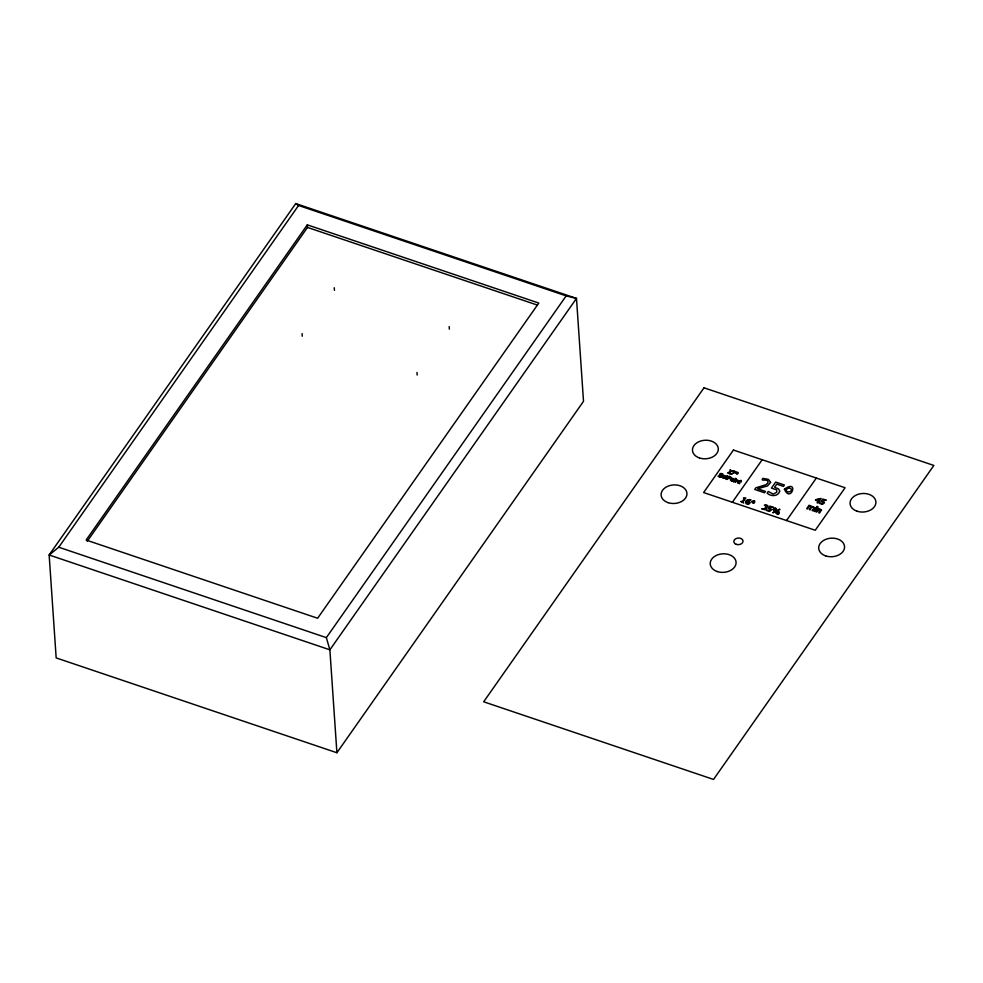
<?xml version="1.0" encoding="UTF-8"?>
<svg xmlns="http://www.w3.org/2000/svg" width="983" height="983" viewBox="0 0 983 983"><rect width="100%" height="100%" fill="white"/><g stroke="black" fill="none" stroke-linecap="round" stroke-linejoin="round"><path stroke-width="1.47" d="M295.748 203.567L49.15 554.99L56.166 657.91L336.899 752.745L583.509 401.322L576.493 298.402L295.748 203.567L298.574 205.472L566.183 295.871L576.493 298.402L329.883 649.824L336.899 752.745M566.183 295.871L326.356 637.635L329.883 649.824L49.15 554.99L58.759 547.224L298.574 205.472M307.31 224.849L86.135 540.048L317.62 618.246L538.795 303.059L307.31 224.849L307.495 227.429L87.192 541.363M732.347 502.252L762.181 459.737M786.523 520.548L816.357 478.045M307.495 227.429L537.529 305.135M58.759 547.224L326.356 637.635M449.194 326.565L449.366 329.133M416.989 372.459L417.161 375.027M334.269 287.736L334.441 290.317M302.064 333.63L302.236 336.198M721.03 476.042C720.514 478.094 718.45 474.998 718.057 476.251L719.728 477.111L721.448 476.73L720.281 474.224L722.972 474.285L721.153 473.499A1.597 1.143 -3.9 0 0 720.244 473.609L719.507 474.752L721.03 476.042M724.827 476.313L722.91 476.276L724.827 476.313M721.866 476.952C723.328 479.126 725.319 478.365 722.493 477.001C728.563 478.881 723.685 472.688 721.866 476.952M725.122 478.402C727.211 480.355 725.024 478.229 726.83 476.841L727.862 477.197L727.064 476.497L727.567 475.797L726.118 476.177L725.122 478.402M738.712 482.997C740.74 484.951 738.761 482.788 740.42 481.437L741.452 481.781L740.666 481.092L741.157 480.38L739.72 480.773L738.712 482.997M745.63 502.374L746.06 503.726L748.026 504.218A2.236 1.61 -3.9 0 0 749.23 503.775C752.818 501.33 745.261 500.986 748.825 500.028A1.757 1.266 -3.9 0 1 749.968 499.966C754.084 500.089 745.225 498.184 745.63 502.374M814.735 507.609L812.806 510.755L812.007 510.484C816.664 507.265 810.717 505.532 810.139 509.858L809.353 509.587L811.036 507.142L810.668 506.331L809.292 506.38L807.485 508.961L806.699 508.69L809.107 505.25L814.735 507.609M734.104 479.446L732.716 481.117A1.487 1.069 -3.9 0 1 731.721 481.179L730.492 480.122L731.893 478.463A1.499 1.081 -3.9 0 1 732.876 478.402L733.515 478.623A1.487 1.069 -3.9 0 1 734.055 479.2L734.104 479.446M746.502 502.522C748.653 506.503 750.275 498.504 746.502 502.522M738.897 480.871L737.545 483.083L737.84 480.54L734.915 482.198L736.636 479.729L738.897 480.871M821.456 509.944L819.552 513.028L818.765 512.77L820.227 509.587A1.511 1.081 -3.9 0 0 819.281 509.391L816.664 512.057L815.865 511.787L818.286 508.346L821.456 509.944M766.998 506.098C762.759 507.24 768.497 510.066 761.714 508.801L765.057 509.759A2.187 1.573 -3.9 0 0 766.089 509.194L766.58 508.358A1.524 1.094 -3.9 0 0 766.224 507.572L767.772 506.65L767.809 505.606L765.732 504.697L764.393 505.299L766.998 506.098M772.994 509.477C776.41 514.256 777.43 504.058 772.994 509.477M776.128 513.065C779.556 517.857 780.563 507.646 776.128 513.065M731.45 477.615L730.627 478.635L728.292 478.451L726.842 479.471L729.14 476.19L731.45 477.615M731.155 479.913C733.023 483.071 734.203 476.128 731.155 479.913M730.762 477.603L728.55 478.07L729.472 476.755L730.762 477.603M779.691 491.156C778.327 496.722 770.598 496.648 767.121 493.122L768.288 491.463L773.166 494.093L776.742 492.274L776.693 489.866L771.446 488.096L775.673 482.063L784.397 485.012L783.439 486.388L776.779 484.14L774.592 487.249L778.708 489.018L779.691 491.156M735.923 472.909C737.668 476.534 739.621 470.157 735.923 472.909M751.823 501.662C754.268 506.724 757.008 497.803 751.823 501.662M784.409 489.215C790.934 503.812 799.363 478.352 784.409 489.215M770.475 509.685C769.775 512.45 767.17 509.034 766.507 510.447L769.382 511.418L771.36 510.017A1.745 1.253 -3.9 0 0 771.274 509.083L769.443 508.137L770.303 506.921L773.289 507.265L769.873 506.11L768.215 508.469L770.475 509.685M823.459 502.608C822.746 505.373 820.141 501.957 819.49 503.37L822.366 504.34L824.332 502.94A1.745 1.253 -3.9 0 0 824.245 502.006L822.415 501.072L823.275 499.843L826.273 500.187L822.845 499.032L821.186 501.391L823.459 502.608M732.04 470.992L728.415 472.798L730.344 473.904L727.592 472.983L731.241 471.213L729.89 469.862L732.04 470.992M770.611 482.395L767.526 485.897L757.672 488.784L765.487 491.426L764.541 492.766L754.735 489.46L755.878 487.814L765.818 484.779L767.76 483.169L768.006 481.437C767.133 478.475 759.662 481.854 762.943 478.34L768.522 479.421L770.611 482.395M775.87 508.825C774.039 512.954 773.019 507.044 775.87 508.825M779.015 512.426C777.172 516.542 776.152 510.632 779.015 512.426M736.488 472.897C736.931 475.158 739.007 471.582 736.488 472.897M752.622 501.625C753.236 504.795 756.136 499.806 752.622 501.625M786.437 489.141L786.24 490.664C787.395 492.594 790.946 492.237 791.536 490.001L790.934 488.612L789.054 487.973L786.437 489.141M704.012 387.806L483.673 701.788L713.523 779.433L933.85 465.451L704.012 387.806M733.453 450.03L703.619 492.544L815.263 530.255L845.085 487.752L733.453 450.03M733.207 470.82L735.247 471.987L731.168 474.187L736.046 471.779L733.207 470.82M735.247 479.262L733.515 481.731L735.247 479.262M735.8 478.414L736.144 479.053L735.8 478.414M740.985 501.453L743.701 502.952L742.927 502.104L745.827 497.963L743.443 497.951L744.278 498.75L742.116 501.834L740.985 501.453M815.89 499.61L815.435 500.261L818.2 501.183L817.082 502.768L817.893 503.038L818.999 501.465L819.748 501.711L819.343 500.961L821.112 498.442L815.89 499.61M819.797 498.897L818.544 500.691L816.431 499.978L819.797 498.897M816.345 507.683L813.924 511.135L814.71 511.393L817.131 507.953L816.345 507.683M817.119 506.491L816.689 507.093L817.586 507.4L818.016 506.798L817.119 506.491M779.261 509.28L772.773 512.77L779.961 509.513L779.261 509.28M717.234 571.541A12.951 9.277 -3.9 0 0 736.083 562.227A12.951 9.277 -3.9 0 0 716.189 555.493A12.951 9.277 -3.9 0 0 717.234 571.541M699.454 457.967A12.951 9.277 -3.9 0 0 718.303 448.653A12.951 9.277 -3.9 0 0 698.397 441.932A12.951 9.277 -3.9 0 0 699.454 457.967M668.096 502.657A12.951 9.277 -3.9 0 0 686.945 493.331A12.951 9.277 -3.9 0 0 667.039 486.61A12.951 9.277 -3.9 0 0 668.096 502.657M857.053 511.209A12.951 9.277 -3.9 0 0 875.902 501.895A12.951 9.277 -3.9 0 0 855.996 495.174A12.951 9.277 -3.9 0 0 857.053 511.209M825.695 555.899A12.951 9.277 -3.9 0 0 844.557 546.573A12.951 9.277 -3.9 0 0 824.651 539.851A12.951 9.277 -3.9 0 0 825.695 555.899M736.304 544.373A4.62 3.318 -3.9 0 0 743.037 541.043A4.62 3.318 -3.9 0 0 735.923 538.635A4.62 3.318 -3.9 0 0 736.304 544.373"/></g></svg>
